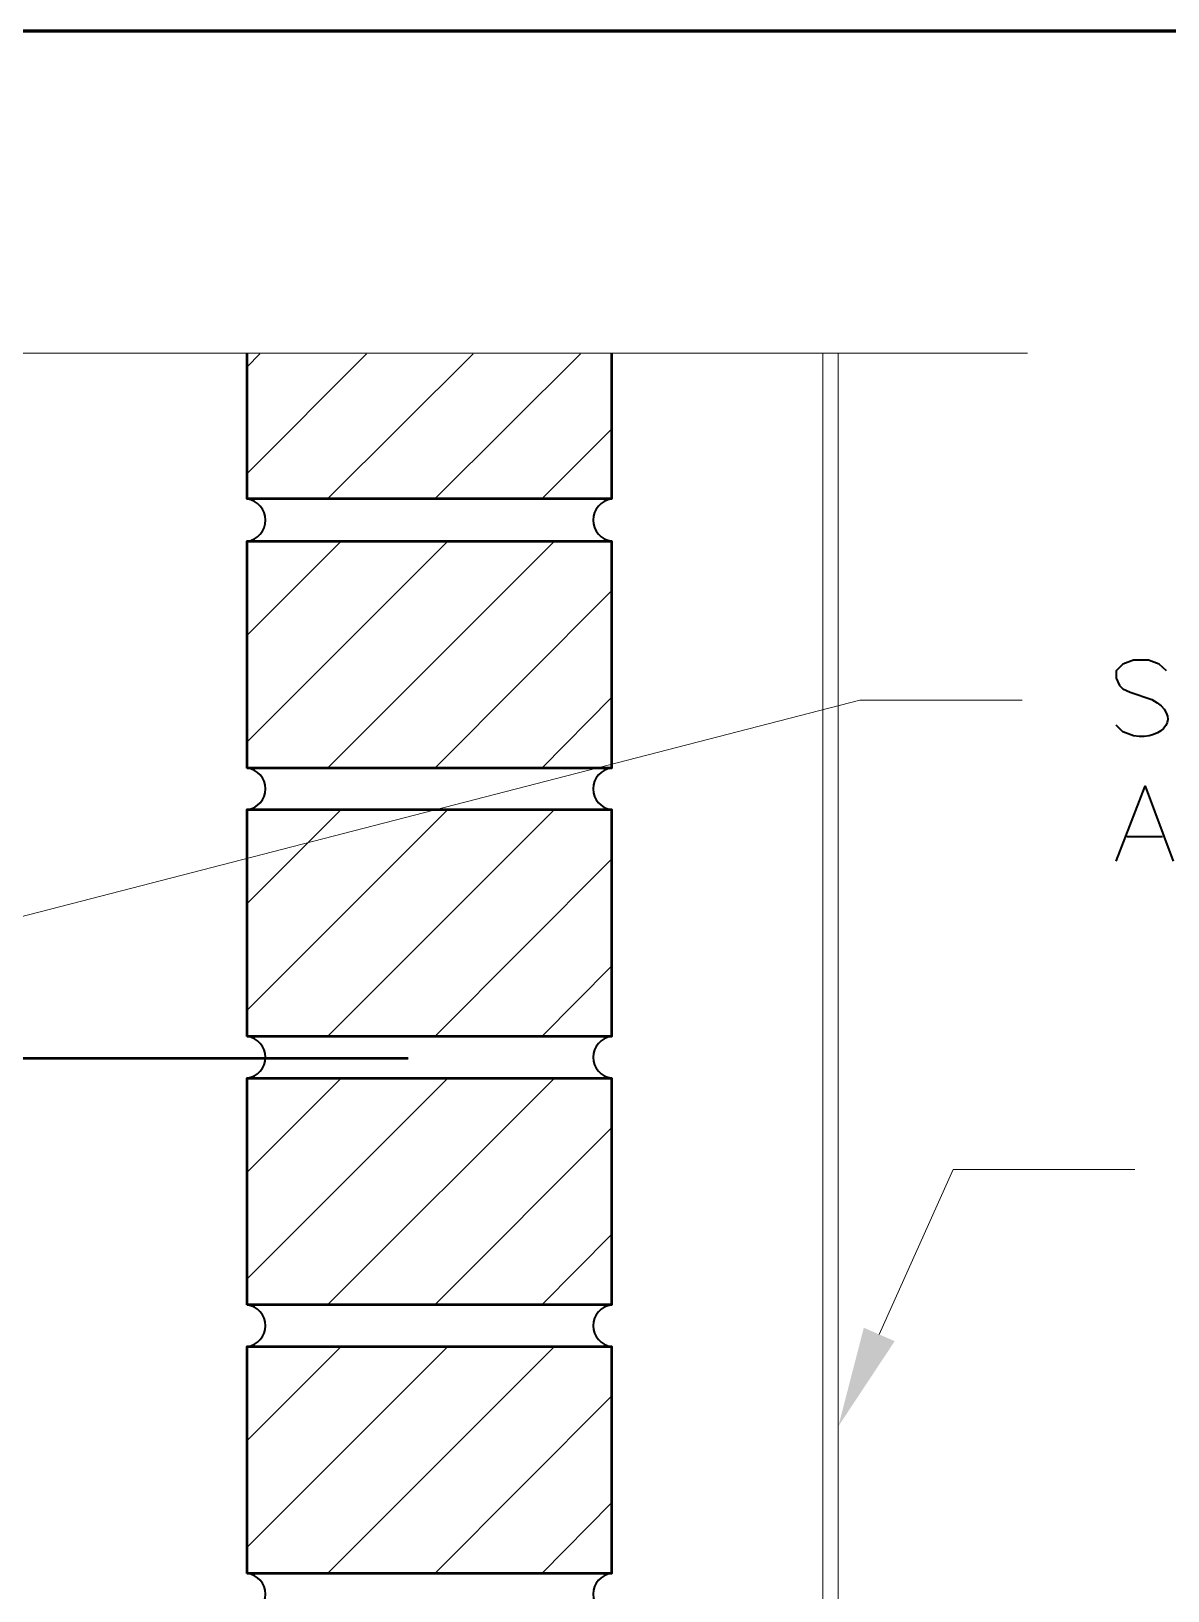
# Model space of a CAD drawing. Header units: inches. Extents: x 5 to 516, y -193 to 129.
# Drawn here: x 16.946 to 18.828, y -165.768 to -163.186 of the extents above; entities that cross this region are included whole.
import ezdxf

# ---------------------------------------------------------------- set-up
doc = ezdxf.new("R2010")
doc.units = ezdxf.units.IN
doc.header["$MEASUREMENT"] = 0
doc.layers.add('PDF7_Geometry', color=7, linetype='Continuous')
doc.layers.add('PDF7_Solid Fills', color=7, linetype='Continuous')

msp = doc.modelspace()

# ---------------------------------------------------------------- linework, layer by layer
at = {"layer": 'PDF7_Geometry', "lineweight": 60}
msp.add_lwpolyline([(59.9013316, -193.1846724), (59.9013316, -163.1857822), (14.901328, -163.1857822), (14.901328, -193.1846724)], dxfattribs=at)
at = {"layer": 'PDF7_Geometry', "lineweight": 15}
for points in [[(15.1224404, -163.7191165), (16.5957738, -163.7191165), (16.6968849, -163.8224498), (16.7957738, -163.604672), (16.887996, -163.7191165), (18.5957739, -163.7191165)], [(17.3035522, -163.7413378), (17.3246633, -163.7202267)], [(17.3035522, -163.9180052), (17.50133, -163.7202274)], [(17.4368846, -163.960228), (17.6779958, -163.720228)], [(17.6146597, -163.960228), (17.8557708, -163.720228)], [(18.2568852, -163.7202264), (18.2568852, -167.3713379)], [(18.2824386, -163.7202264), (18.2824386, -167.4035599)], [(17.7913271, -163.960228), (17.9068827, -163.8446724)], [(17.3035522, -164.1857823), (17.4591077, -164.0302267)], [(17.3035522, -164.3624497), (17.6357744, -164.0302274)], [(17.4368846, -164.4057824), (17.8124402, -164.0302268)], [(17.6146597, -164.4057824), (17.9068819, -164.112449)], [(15.652438, -164.9813372), (18.3179939, -164.2935594), (18.5868829, -164.2935594)], [(17.7913271, -164.4057824), (17.9068827, -164.2891157)], [(17.3035522, -164.6302268), (17.4591077, -164.4746712)], [(17.3035522, -164.8068942), (17.6357744, -164.4746719)], [(17.4368846, -164.8502269), (17.8124402, -164.4746713)], [(17.6146597, -164.8502269), (17.9068819, -164.5568935)], [(17.7913271, -164.8502269), (17.9068827, -164.7335602)], [(17.3035522, -165.0746712), (17.4591077, -164.9191157)], [(17.3035522, -165.2513386), (17.6357744, -164.9191164)], [(17.4368846, -165.2946714), (17.8124402, -164.9191157)], [(17.6146597, -165.2946714), (17.9068819, -165.001338)], [(18.3502193, -165.3435605), (18.4724415, -165.0702272), (18.7735527, -165.0702272)], [(17.7913271, -165.2946714), (17.9068827, -165.1780047)], [(17.3035522, -165.5191157), (17.4591077, -165.3635602)], [(17.3035522, -165.6957831), (17.6357744, -165.3635609)], [(17.4368846, -165.7391158), (17.8124402, -165.3635602)], [(17.6146597, -165.7391158), (17.9068819, -165.4457825)], [(17.7913271, -165.7391158), (17.9068827, -165.6224492)]]:
    msp.add_lwpolyline(points, dxfattribs=at)
at = {"layer": 'PDF7_Geometry', "lineweight": 50}
for points in [[(17.9068825, -163.7202264), (17.9068825, -163.9602264), (17.3035491, -163.9602264), (17.3035491, -163.7202264)], [(17.5702171, -164.8868932), (16.7057725, -164.8868932), (16.7057725, -164.4702265)]]:
    msp.add_lwpolyline(points, dxfattribs=at)
for points in [[(17.3035522, -164.4057819), (17.3035522, -164.0302263), (17.9068856, -164.0302263), (17.9068856, -164.4057819)], [(17.3035522, -164.8502263), (17.3035522, -164.4746707), (17.9068856, -164.4746707), (17.9068856, -164.8502263)], [(17.3035522, -165.2946708), (17.3035522, -164.9191152), (17.9068856, -164.9191152), (17.9068856, -165.2946708)], [(17.3035522, -165.7391153), (17.3035522, -165.3635597), (17.9068856, -165.3635597), (17.9068856, -165.7391153)]]:
    msp.add_lwpolyline(points, close=True, dxfattribs=at)
at = {"layer": 'PDF7_Geometry', "lineweight": 35}
for points in [[(18.8257736, -164.2446699), (18.8135514, -164.2335588), (18.7957736, -164.2268921), (18.7713292, -164.2268921), (18.7535514, -164.2335588), (18.7424403, -164.2446699), (18.7424403, -164.2568921), (18.7479958, -164.2691144), (18.7535514, -164.2746699), (18.7657736, -164.2802255), (18.8013292, -164.2924477)], [(18.7713292, -164.3524477), (18.7535514, -164.345781), (18.7424403, -164.3346699)], [(18.7424403, -164.5602262), (18.7902181, -164.4357818), (18.8368847, -164.5602262)], [(18.7602173, -164.5191156), (18.8191062, -164.5191156)]]:
    msp.add_lwpolyline(points, dxfattribs=at)
for centre, radius, start, end in [((17.2987579, -163.9952263), 0.0353268, 277.799735, 82.200265), ((17.9118825, -163.995228), 0.0353553, 98.1301024, 261.8698976), ((17.2992929, -164.4402263), 0.0347068, 277.0491782, 82.9508218), ((17.9111417, -164.4402268), 0.0347068, 97.0491782, 262.9508218), ((17.2992929, -164.8846708), 0.0347068, 277.0491782, 82.9508218), ((17.9111417, -164.8846713), 0.0347068, 97.0491782, 262.9508218), ((17.2992929, -165.3291153), 0.0347068, 277.0491782, 82.9508218), ((17.9111417, -165.3291158), 0.0347068, 97.0491782, 262.9508218), ((17.2992929, -165.7735597), 0.0347068, 277.0491782, 82.9508218), ((17.9111417, -165.7735603), 0.0347068, 97.0491782, 262.9508218)]:
    msp.add_arc(centre, radius, start, end, dxfattribs=at)
msp.add_open_spline([(18.8013292, -164.2924477), (18.8531625, -164.3186329), (18.821144, -164.3611699), (18.7713292, -164.3524477)], degree=3, dxfattribs=at)
at = {"layer": 'PDF7_Solid Fills', "lineweight": 50, "transparency": 33554559}
msp.add_solid([(18.3757727, -165.3546712), (18.2824393, -165.4957823), (18.3246616, -165.332449)], dxfattribs=at)

doc.saveas('drawing.dxf')
